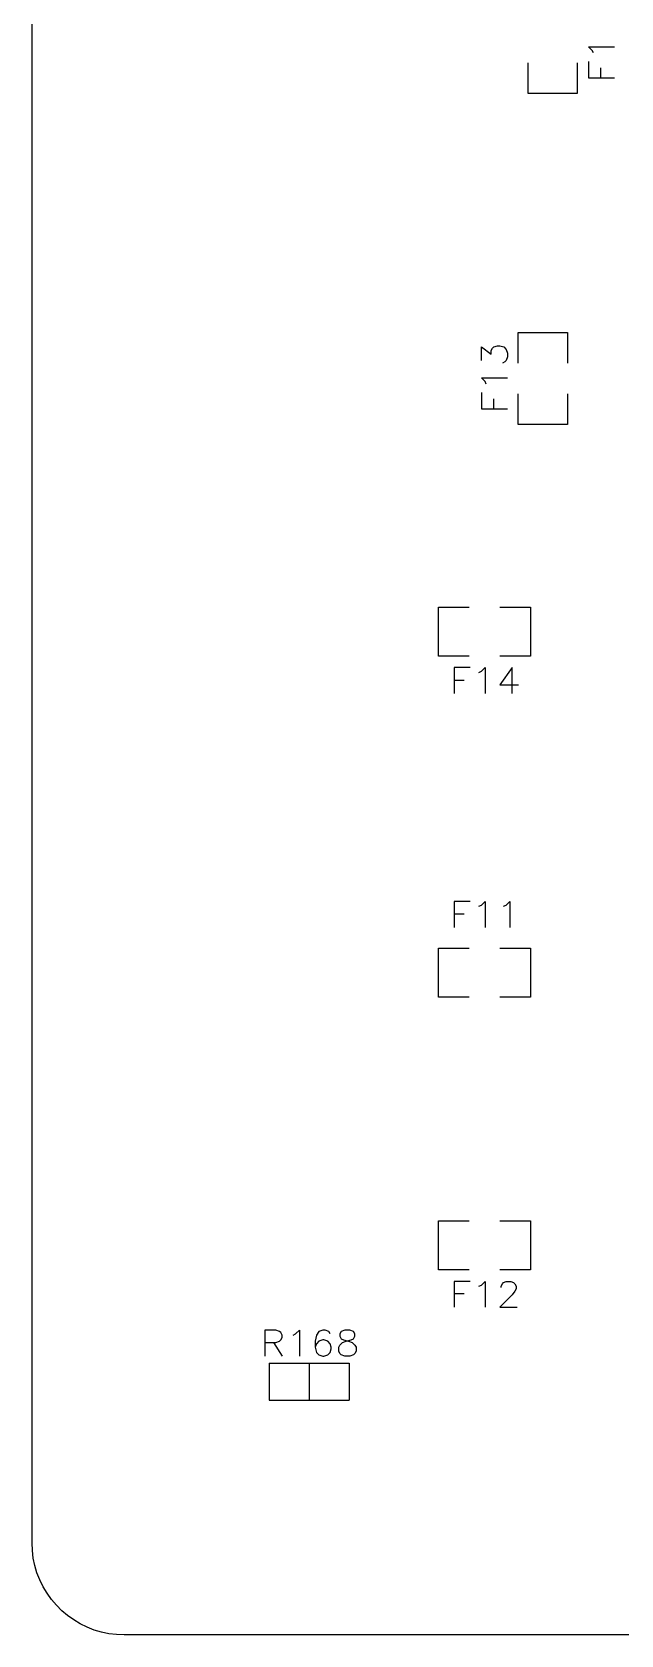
# Model space of a CAD drawing. Extents: x 295 to 953, y 10 to 290.
# Drawn here: x 580.5 to 618.9, y 70 to 174.5 of the extents above; entities that cross this region are included whole.
import ezdxf

# ---------------------------------------------------------------- set-up
doc = ezdxf.new("R2010")
doc.units = 0
doc.header["$LTSCALE"] = 5
doc.header["$MEASUREMENT"] = 0
doc.layers.add('130409_DV-DPH-A6_BSK', color=2, linetype='CONTINUOUS')

msp = doc.modelspace()

# ---------------------------------------------------------------- linework, layer by layer
at = {"layer": '130409_DV-DPH-A6_BSK', "color": 7}
for p, q in [((580.48, 76), (580.48, 264)), ((580.48, 76), (580.48, 264)), ((617.01, 173.3), (616.77, 173.54)), ((616.77, 173.54), (618.46, 173.54)), ((612.83, 170.5), (612.83, 172.5)), ((616.02, 172.5), (616.02, 170.5)), ((616.77, 172.58), (616.77, 171.52)), ((617.09, 173.14), (617.01, 173.3)), ((616.77, 171.52), (618.46, 171.52)), ((617.58, 171.52), (617.58, 172.17)), ((616.02, 170.5), (612.83, 170.5)), ((612.19, 154.91), (615.39, 154.91)), ((612.19, 152.91), (612.19, 154.91)), ((615.39, 154.91), (615.39, 152.91)), ((609.78, 153.08), (609.78, 153.97)), ((609.78, 153.97), (610.43, 153.49)), ((610.43, 153.73), (610.51, 153.89)), ((610.43, 153.49), (610.43, 153.73)), ((610.51, 153.89), (610.59, 153.97)), ((610.59, 153.97), (610.83, 154.05)), ((610.83, 154.05), (610.99, 154.05)), ((610.99, 154.05), (611.24, 153.97)), ((611.24, 153.97), (611.4, 153.81)), ((611.4, 153.81), (611.48, 153.57)), ((611.32, 153), (611.16, 152.92)), ((611.4, 153.08), (611.32, 153)), ((611.48, 153.33), (611.4, 153.08)), ((611.48, 153.57), (611.48, 153.33)), ((610.02, 151.71), (609.78, 151.95)), ((609.78, 151.95), (611.48, 151.95)), ((610.1, 151.55), (610.02, 151.71)), ((609.78, 150.99), (609.78, 149.93)), ((610.59, 149.93), (610.59, 150.58)), ((612.19, 148.91), (612.19, 150.91)), ((615.39, 150.91), (615.39, 148.91)), ((609.78, 149.93), (611.48, 149.93)), ((615.39, 148.91), (612.19, 148.91)), ((606.98, 133.8), (606.98, 137)), ((606.98, 137), (608.98, 137)), ((610.98, 137), (612.98, 137)), ((612.98, 137), (612.98, 133.8)), ((608.98, 133.8), (606.98, 133.8)), ((612.98, 133.8), (610.98, 133.8)), ((609.05, 133.06), (608, 133.06)), ((608, 133.06), (608, 131.37)), ((609.62, 132.74), (609.78, 132.82)), ((609.78, 132.82), (610.02, 133.06)), ((610.02, 133.06), (610.02, 131.37)), ((611.8, 133.06), (610.99, 131.93)), ((611.8, 131.37), (611.8, 133.06)), ((608, 132.25), (608.65, 132.25)), ((610.99, 131.93), (612.2, 131.93)), ((609.05, 117.82), (608, 117.82)), ((608, 117.82), (608, 116.13)), ((609.62, 117.5), (609.78, 117.58)), ((609.78, 117.58), (610.02, 117.82)), ((610.02, 117.82), (610.02, 116.13)), ((611.23, 117.5), (611.39, 117.58)), ((611.39, 117.58), (611.63, 117.82)), ((611.63, 117.82), (611.63, 116.13)), ((608, 117.01), (608.65, 117.01)), ((606.98, 111.58), (606.98, 114.78)), ((606.98, 114.78), (608.98, 114.78)), ((610.98, 114.78), (612.98, 114.78)), ((612.98, 114.78), (612.98, 111.58)), ((608.98, 111.58), (606.98, 111.58)), ((612.98, 111.58), (610.98, 111.58)), ((606.98, 93.8), (606.98, 97)), ((606.98, 97), (608.98, 97)), ((610.98, 97), (612.98, 97)), ((612.98, 97), (612.98, 93.8)), ((608.98, 93.8), (606.98, 93.8)), ((609.05, 93.05), (608, 93.05)), ((608, 93.05), (608, 91.36)), ((609.78, 92.81), (610.02, 93.05)), ((610.02, 93.05), (610.02, 91.36)), ((612.98, 93.8), (610.98, 93.8)), ((611.23, 92.98), (611.39, 93.05)), ((611.39, 93.05), (611.71, 93.05)), ((611.71, 93.05), (611.88, 92.98)), ((608, 92.25), (608.65, 92.25)), ((609.62, 92.73), (609.78, 92.81)), ((611.8, 92.17), (610.99, 91.36)), ((611.07, 92.73), (611.15, 92.9)), ((611.07, 92.65), (611.07, 92.73)), ((611.15, 92.9), (611.23, 92.98)), ((611.96, 92.41), (611.8, 92.17)), ((611.88, 92.98), (611.96, 92.9)), ((611.96, 92.9), (612.04, 92.73)), ((612.04, 92.57), (611.96, 92.41)), ((612.04, 92.73), (612.04, 92.57)), ((610.99, 91.36), (612.12, 91.36)), ((596.38, 89.87), (595.66, 89.87)), ((595.66, 89.87), (595.66, 88.18)), ((596.62, 89.79), (596.38, 89.87)), ((597.66, 89.63), (597.91, 89.87)), ((597.91, 89.87), (597.91, 88.18)), ((599.44, 89.87), (599.19, 89.79)), ((599.59, 89.87), (599.44, 89.87)), ((599.84, 89.79), (599.59, 89.87)), ((600.88, 89.87), (600.64, 89.79)), ((601.2, 89.87), (600.88, 89.87)), ((601.44, 89.79), (601.2, 89.87)), ((595.66, 89.07), (596.38, 89.07)), ((596.22, 89.07), (596.78, 88.18)), ((596.38, 89.07), (596.62, 89.15)), ((596.7, 89.71), (596.62, 89.79)), ((596.62, 89.15), (596.7, 89.23)), ((596.78, 89.55), (596.7, 89.71)), ((596.7, 89.23), (596.78, 89.39)), ((596.78, 89.39), (596.78, 89.55)), ((597.51, 89.55), (597.66, 89.63)), ((599.03, 89.55), (598.95, 89.15)), ((598.95, 89.15), (598.95, 88.75)), ((599.03, 88.98), (598.95, 88.75)), ((599.19, 89.79), (599.03, 89.55)), ((599.19, 89.15), (599.03, 88.98)), ((599.44, 89.23), (599.19, 89.15)), ((599.51, 89.23), (599.44, 89.23)), ((599.76, 89.15), (599.51, 89.23)), ((599.91, 88.98), (599.76, 89.15)), ((599.91, 89.63), (599.84, 89.79)), ((599.99, 88.75), (599.91, 88.98)), ((600.48, 88.75), (600.56, 88.9)), ((600.64, 89.79), (600.56, 89.63)), ((600.56, 89.63), (600.56, 89.47)), ((600.56, 89.47), (600.64, 89.3)), ((600.56, 88.9), (600.72, 89.07)), ((600.64, 89.3), (600.8, 89.23)), ((600.72, 89.07), (600.96, 89.15)), ((600.8, 89.23), (601.12, 89.15)), ((600.96, 89.15), (601.28, 89.23)), ((601.12, 89.15), (601.36, 89.07)), ((601.28, 89.23), (601.44, 89.3)), ((601.36, 89.07), (601.52, 88.9)), ((601.52, 89.63), (601.44, 89.79)), ((601.44, 89.3), (601.52, 89.47)), ((601.52, 89.47), (601.52, 89.63)), ((601.52, 88.9), (601.61, 88.75)), ((598.95, 88.75), (599.03, 88.42)), ((599.03, 88.42), (599.19, 88.26)), ((599.19, 88.26), (599.44, 88.18)), ((599.44, 88.18), (599.51, 88.18)), ((599.51, 88.18), (599.76, 88.26)), ((599.76, 88.26), (599.91, 88.42)), ((599.91, 88.42), (599.99, 88.66)), ((599.99, 88.66), (599.99, 88.75)), ((600.48, 88.5), (600.48, 88.75)), ((600.56, 88.34), (600.48, 88.5)), ((600.64, 88.26), (600.56, 88.34)), ((600.88, 88.18), (600.64, 88.26)), ((601.2, 88.18), (600.88, 88.18)), ((601.44, 88.26), (601.2, 88.18)), ((601.52, 88.34), (601.44, 88.26)), ((601.61, 88.5), (601.52, 88.34)), ((601.61, 88.75), (601.61, 88.5)), ((595.95, 87.71), (601.15, 87.71)), ((595.95, 87.71), (595.95, 85.31)), ((598.55, 87.71), (598.55, 85.31)), ((601.15, 87.71), (601.15, 85.31)), ((595.95, 85.31), (601.15, 85.31)), ((580.5, 75.5), (580.48, 76)), ((580.5, 75.5), (580.48, 76)), ((580.56, 75.01), (580.5, 75.5)), ((580.56, 75.01), (580.5, 75.5)), ((580.67, 74.53), (580.56, 75.01)), ((580.67, 74.53), (580.56, 75.01)), ((580.8, 74.05), (580.67, 74.53)), ((580.8, 74.05), (580.67, 74.53)), ((580.99, 73.59), (580.8, 74.05)), ((580.99, 73.59), (580.8, 74.05)), ((581.2, 73.14), (580.99, 73.59)), ((581.2, 73.14), (580.99, 73.59)), ((581.46, 72.72), (581.2, 73.14)), ((581.46, 72.72), (581.2, 73.14)), ((581.74, 72.31), (581.46, 72.72)), ((581.74, 72.31), (581.46, 72.72)), ((582.07, 71.94), (581.74, 72.31)), ((582.07, 71.94), (581.74, 72.31)), ((582.42, 71.58), (582.07, 71.94)), ((582.42, 71.58), (582.07, 71.94)), ((582.79, 71.26), (582.42, 71.58)), ((582.79, 71.26), (582.42, 71.58)), ((583.2, 70.98), (582.79, 71.26)), ((583.2, 70.98), (582.79, 71.26)), ((583.62, 70.72), (583.2, 70.98)), ((583.62, 70.72), (583.2, 70.98)), ((584.07, 70.5), (583.62, 70.72)), ((584.07, 70.5), (583.62, 70.72)), ((584.53, 70.32), (584.07, 70.5)), ((584.53, 70.32), (584.07, 70.5)), ((585.01, 70.18), (584.53, 70.32)), ((585.01, 70.18), (584.53, 70.32)), ((585.49, 70.08), (585.01, 70.18)), ((585.49, 70.08), (585.01, 70.18)), ((585.98, 70.02), (585.49, 70.08)), ((585.98, 70.02), (585.49, 70.08)), ((586.48, 70), (585.98, 70.02)), ((586.48, 70), (585.98, 70.02)), ((794.48, 70), (586.48, 70)), ((794.48, 70), (586.48, 70))]:
    msp.add_line(p, q, dxfattribs=at)

doc.saveas('drawing.dxf')
